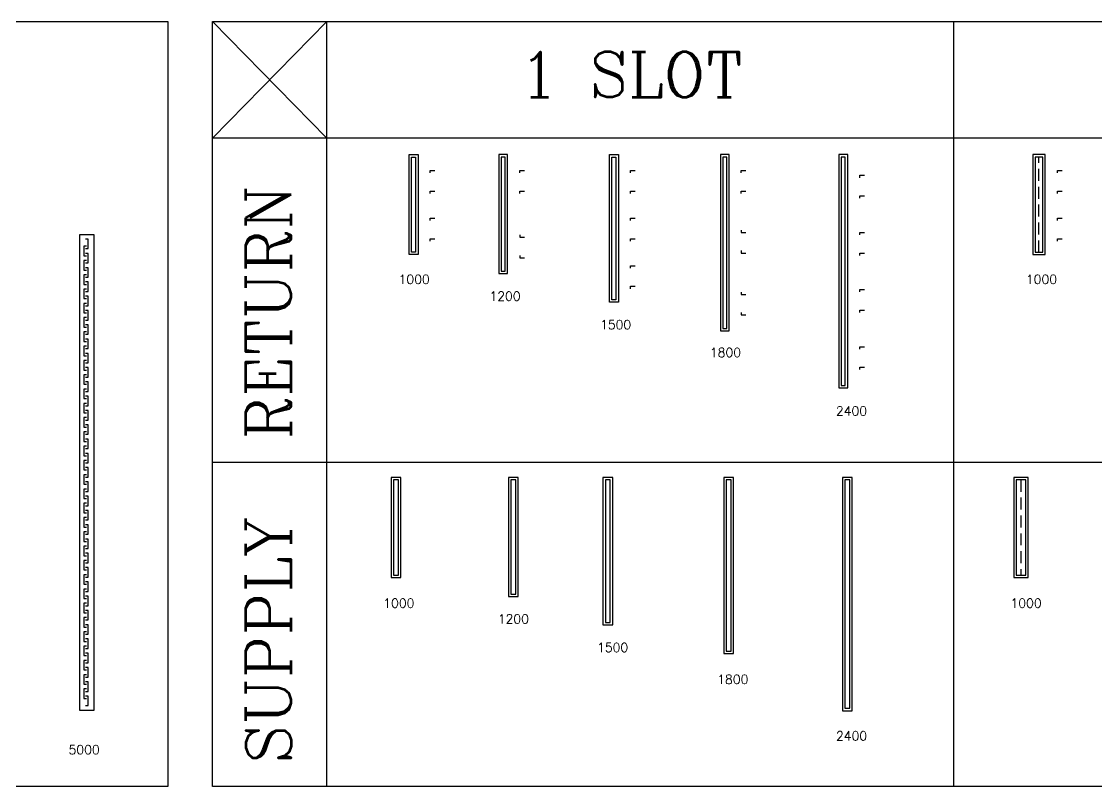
# Model space of a CAD drawing. Extents: x 462150 to 608263, y 35809 to 85242.
# Drawn here: x 503248 to 514534, y 76705 to 84740 of the extents above; entities that cross this region are included whole.
import ezdxf

# ---------------------------------------------------------------- set-up
doc = ezdxf.new("R2010")
doc.units = 0
doc.header["$LTSCALE"] = 500
doc.header["$MEASUREMENT"] = 0
doc.linetypes.add('HIDDEN', pattern=[0.375, 0.25, -0.125])
for name, color, linetype in [('AC-GRILL', 2, 'Continuous'), ('AC-LOUVER', 2, 'Continuous'), ('AC-R.C.D', 61, 'Continuous'), ('AC-S.C.D.', 150, 'Continuous'), ('PL-W-TEXT', 7, 'Continuous')]:
    doc.layers.add(name, color=color, linetype=linetype)
doc.styles.add('FF-LOOP', font='romanc.shx', dxfattribs={"height": 2})

# ---------------------------------------------------------------- blocks, each defined once
blk = doc.blocks.new('RSLD1SLOT 1000')
at = {"layer": 'AC-R.C.D', "color": 61}
for points in [[(25, -525), (-67, -525), (-67, 525), (25, 525)], [(0, -500), (-42, -500), (-42, 500), (0, 500)]]:
    blk.add_lwpolyline(points, close=True, dxfattribs=at)
at = {"layer": 'AC-R.C.D', "color": 2, "linetype": 'Continuous'}
for points in [[(32, 358, 0, 32, 0), (96, 358, 0, 0, 0), (124, 358, 0, 0, 0), (124, 381, 0, 0, 0), (152, 333, 0, 0, 0)], [(32, 142, 0, 32, 0), (96, 142, 0, 0, 0), (124, 142, 0, 0, 0), (124, 166, 0, 0, 0), (152, 117, 0, 0, 0)], [(32, -142, 0, 32, 0), (96, -142, 0, 0, 0), (124, -142, 0, 0, 0), (124, -118, 0, 0, 0), (152, -167, 0, 0, 0)], [(32, -358, 0, 32, 0), (96, -358, 0, 0, 0), (124, -358, 0, 0, 0), (124, -334, 0, 0, 0), (152, -383, 0, 0, 0)]]:
    blk.add_lwpolyline(points, format="xyseb", dxfattribs=at)
for points in [[(152, 333), (152, 358), (201, 358)], [(152, 117), (152, 142), (201, 142)], [(152, -167), (152, -142), (201, -142)], [(152, -383), (152, -358), (201, -358)]]:
    blk.add_lwpolyline(points, dxfattribs=at)
blk = doc.blocks.new('RSLD1SLOT 1200')
at = {"layer": 'AC-R.C.D', "color": 61}
for points in [[(25, -625), (25, 625), (-67, 625), (-67, -625)], [(0, -600), (0, 600), (-42, 600), (-42, -600)]]:
    blk.add_lwpolyline(points, close=True, dxfattribs=at)
at = {"layer": 'AC-R.C.D', "color": 2, "linetype": 'Continuous'}
for points in [[(32, 458, 0, 32, 0), (96, 458, 0, 0, 0), (124, 458, 0, 0, 0), (124, 481, 0, 0, 0), (152, 433, 0, 0, 0)], [(32, 242, 0, 32, 0), (96, 242, 0, 0, 0), (124, 242, 0, 0, 0), (124, 266, 0, 0, 0), (152, 217, 0, 0, 0)], [(32, -242, 0, 32, 0), (96, -242, 0, 0, 0), (124, -242, 0, 0, 0), (124, -266, 0, 0, 0), (152, -217, 0, 0, 0)], [(32, -458, 0, 32, 0), (96, -458, 0, 0, 0), (124, -458, 0, 0, 0), (124, -481, 0, 0, 0), (152, -433, 0, 0, 0)]]:
    blk.add_lwpolyline(points, format="xyseb", dxfattribs=at)
for points in [[(152, 433), (152, 458), (201, 458)], [(152, 217), (152, 242), (201, 242)], [(152, -217), (152, -242), (201, -242)], [(152, -433), (152, -458), (201, -458)]]:
    blk.add_lwpolyline(points, dxfattribs=at)
blk = doc.blocks.new('RSLD1SLOT 1500')
at = {"layer": 'AC-R.C.D', "color": 61}
for points in [[(25, 775), (25, -775), (-67, -775), (-67, 775)], [(0, 750), (0, -750), (-42, -750), (-42, 750)]]:
    blk.add_lwpolyline(points, close=True, dxfattribs=at)
at = {"layer": 'AC-R.C.D', "color": 2, "linetype": 'Continuous'}
for points in [[(32, 608, 0, 32, 0), (96, 608, 0, 0, 0), (124, 608, 0, 0, 0), (124, 631, 0, 0, 0), (152, 583, 0, 0, 0)], [(32, 392, 0, 32, 0), (96, 392, 0, 0, 0), (124, 392, 0, 0, 0), (124, 416, 0, 0, 0), (152, 367, 0, 0, 0)], [(32, 108, 0, 32, 0), (96, 108, 0, 0, 0), (124, 108, 0, 0, 0), (124, 131, 0, 0, 0), (152, 83, 0, 0, 0)], [(32, -108, 0, 32, 0), (96, -108, 0, 0, 0), (124, -108, 0, 0, 0), (124, -84, 0, 0, 0), (152, -133, 0, 0, 0)], [(32, -392, 0, 32, 0), (96, -392, 0, 0, 0), (124, -392, 0, 0, 0), (124, -369, 0, 0, 0), (152, -417, 0, 0, 0)], [(32, -608, 0, 32, 0), (96, -608, 0, 0, 0), (124, -608, 0, 0, 0), (124, -585, 0, 0, 0), (152, -633, 0, 0, 0)]]:
    blk.add_lwpolyline(points, format="xyseb", dxfattribs=at)
for points in [[(152, 583), (152, 608), (201, 608)], [(152, 367), (152, 392), (201, 392)], [(152, 83), (152, 108), (201, 108)], [(152, -133), (152, -108), (201, -108)], [(152, -417), (152, -392), (201, -392)], [(152, -633), (152, -608), (201, -608)]]:
    blk.add_lwpolyline(points, dxfattribs=at)
blk = doc.blocks.new('RSLD1SLOT 1800')
at = {"layer": 'AC-R.C.D', "color": 61}
for points in [[(25, -925), (25, 925), (-67, 925), (-67, -925)], [(0, -900), (0, 900), (-42, 900), (-42, -900)]]:
    blk.add_lwpolyline(points, close=True, dxfattribs=at)
at = {"layer": 'AC-R.C.D', "color": 2, "linetype": 'Continuous'}
for points in [[(32, 758, 0, 32, 0), (96, 758, 0, 0, 0), (124, 758, 0, 0, 0), (124, 781, 0, 0, 0), (152, 733, 0, 0, 0)], [(32, 542, 0, 32, 0), (96, 542, 0, 0, 0), (124, 542, 0, 0, 0), (124, 566, 0, 0, 0), (152, 517, 0, 0, 0)], [(32, 108, 0, 32, 0), (96, 108, 0, 0, 0), (124, 108, 0, 0, 0), (124, 84, 0, 0, 0), (152, 132, 0, 0, 0)], [(32, -108, 0, 32, 0), (96, -108, 0, 0, 0), (124, -108, 0, 0, 0), (124, -132, 0, 0, 0), (152, -83, 0, 0, 0)], [(32, -542, 0, 32, 0), (96, -542, 0, 0, 0), (124, -542, 0, 0, 0), (124, -566, 0, 0, 0), (152, -518, 0, 0, 0)], [(32, -758, 0, 32, 0), (96, -758, 0, 0, 0), (124, -758, 0, 0, 0), (124, -782, 0, 0, 0), (152, -733, 0, 0, 0)]]:
    blk.add_lwpolyline(points, format="xyseb", dxfattribs=at)
for points in [[(152, 733), (152, 758), (201, 758)], [(152, 517), (152, 542), (201, 542)], [(152, 132), (152, 108), (201, 108)], [(152, -83), (152, -108), (201, -108)], [(152, -518), (152, -543), (201, -543)], [(152, -733), (152, -758), (201, -758)]]:
    blk.add_lwpolyline(points, dxfattribs=at)
blk = doc.blocks.new('RSLD1SLOT 2400')
at = {"layer": 'AC-R.C.D', "color": 61}
for points in [[(25, -1225), (25, 1225), (-67, 1225), (-67, -1225)], [(0, -1200), (0, 1200), (-42, 1200), (-42, -1200)]]:
    blk.add_lwpolyline(points, close=True, dxfattribs=at)
at = {"layer": 'AC-R.C.D', "color": 2, "linetype": 'Continuous'}
for points in [[(32, 1008, 0, 32, 0), (96, 1008, 0, 0, 0), (124, 1008, 0, 0, 0), (124, 1032, 0, 0, 0), (152, 983, 0, 0, 0)], [(32, 792, 0, 32, 0), (96, 792, 0, 0, 0), (124, 792, 0, 0, 0), (124, 816, 0, 0, 0), (152, 767, 0, 0, 0)], [(32, 408, 0, 32, 0), (96, 408, 0, 0, 0), (124, 408, 0, 0, 0), (124, 432, 0, 0, 0), (152, 383, 0, 0, 0)], [(32, 192, 0, 32, 0), (96, 192, 0, 0, 0), (124, 192, 0, 0, 0), (124, 216, 0, 0, 0), (152, 167, 0, 0, 0)], [(32, -192, 0, 32, 0), (96, -192, 0, 0, 0), (124, -192, 0, 0, 0), (124, -168, 0, 0, 0), (152, -217, 0, 0, 0)], [(32, -408, 0, 32, 0), (96, -408, 0, 0, 0), (124, -408, 0, 0, 0), (124, -384, 0, 0, 0), (152, -433, 0, 0, 0)], [(32, -792, 0, 32, 0), (96, -792, 0, 0, 0), (124, -792, 0, 0, 0), (124, -768, 0, 0, 0), (152, -817, 0, 0, 0)], [(32, -1008, 0, 32, 0), (96, -1008, 0, 0, 0), (124, -1008, 0, 0, 0), (124, -984, 0, 0, 0), (152, -1033, 0, 0, 0)]]:
    blk.add_lwpolyline(points, format="xyseb", dxfattribs=at)
for points in [[(152, 983), (152, 1008), (201, 1008)], [(152, 767), (152, 792), (201, 792)], [(152, 383), (152, 408), (201, 408)], [(152, 167), (152, 192), (201, 192)], [(152, -217), (152, -192), (201, -192)], [(152, -433), (152, -408), (201, -408)], [(152, -817), (152, -792), (201, -792)], [(152, -1033), (152, -1008), (201, -1008)]]:
    blk.add_lwpolyline(points, dxfattribs=at)
blk = doc.blocks.new('SSLD1SLOT 1000')
at = {"layer": 'AC-S.C.D.'}
for points in [[(25, 525), (-77, 525), (-77, -525), (25, -525)], [(0, 500), (-52, 500), (-52, -500), (0, -500)]]:
    blk.add_lwpolyline(points, close=True, dxfattribs=at)
at = {"layer": 'AC-S.C.D.', "color": 2}
for points in [[(244, 347, 0, 40, 0), (164, 347, 0, 0, 0), (50, 347, 0, 0, 0)], [(244, 131, 0, 40, 0), (164, 131, 0, 0, 0), (50, 131, 0, 0, 0)], [(244, -153, 0, 40, 0), (164, -153, 0, 0, 0), (50, -153, 0, 0, 0)], [(244, -369, 0, 40, 0), (164, -369, 0, 0, 0), (50, -369, 0, 0, 0)]]:
    blk.add_lwpolyline(points, format="xyseb", dxfattribs=at)
blk = doc.blocks.new('SSLD1SLOT 1200')
at = {"layer": 'AC-S.C.D.'}
for points in [[(25, 625), (-77, 625), (-77, -625), (25, -625)], [(0, 600), (-52, 600), (-52, -600), (0, -600)]]:
    blk.add_lwpolyline(points, close=True, dxfattribs=at)
at = {"layer": 'AC-S.C.D.', "color": 2}
for points in [[(225, 458, 0, 40, 0), (145, 458, 0, 0, 0), (31, 458, 0, 0, 0)], [(225, 242, 0, 40, 0), (145, 242, 0, 0, 0), (31, 242, 0, 0, 0)], [(225, -242, 0, 40, 0), (145, -242, 0, 0, 0), (31, -242, 0, 0, 0)], [(225, -458, 0, 40, 0), (145, -458, 0, 0, 0), (31, -458, 0, 0, 0)]]:
    blk.add_lwpolyline(points, format="xyseb", dxfattribs=at)
blk = doc.blocks.new('SSLD1SLOT 1500')
at = {"layer": 'AC-S.C.D.'}
for points in [[(25, 775), (-77, 775), (-77, -775), (25, -775)], [(0, 750), (-52, 750), (-52, -750), (0, -750)]]:
    blk.add_lwpolyline(points, close=True, dxfattribs=at)
at = {"layer": 'AC-S.C.D.', "color": 2}
for points in [[(244, 608, 0, 40, 0), (164, 608, 0, 0, 0), (50, 608, 0, 0, 0)], [(244, 392, 0, 40, 0), (164, 392, 0, 0, 0), (50, 392, 0, 0, 0)], [(244, 108, 0, 40, 0), (164, 108, 0, 0, 0), (50, 107, 0, 0, 0)], [(244, -108, 0, 40, 0), (164, -108, 0, 0, 0), (50, -108, 0, 0, 0)], [(244, -393, 0, 40, 0), (164, -393, 0, 0, 0), (50, -393, 0, 0, 0)], [(244, -608, 0, 40, 0), (164, -608, 0, 0, 0), (50, -608, 0, 0, 0)]]:
    blk.add_lwpolyline(points, format="xyseb", dxfattribs=at)
blk = doc.blocks.new('SSLD1SLOT 1800')
at = {"layer": 'AC-S.C.D.'}
for points in [[(25, 925), (-77, 925), (-77, -925), (25, -925)], [(0, 900), (-52, 900), (-52, -900), (0, -900)]]:
    blk.add_lwpolyline(points, close=True, dxfattribs=at)
at = {"layer": 'AC-S.C.D.', "color": 2}
for points in [[(244, 758, 0, 40, 0), (164, 758, 0, 0, 0), (50, 758, 0, 0, 0)], [(244, 542, 0, 40, 0), (164, 542, 0, 0, 0), (50, 542, 0, 0, 0)], [(244, 108, 0, 40, 0), (164, 108, 0, 0, 0), (50, 108, 0, 0, 0)], [(244, -108, 0, 40, 0), (164, -108, 0, 0, 0), (50, -108, 0, 0, 0)], [(244, -542, 0, 40, 0), (164, -542, 0, 0, 0), (50, -543, 0, 0, 0)], [(244, -758, 0, 40, 0), (164, -758, 0, 0, 0), (50, -758, 0, 0, 0)]]:
    blk.add_lwpolyline(points, format="xyseb", dxfattribs=at)
blk = doc.blocks.new('SSLD1SLOT 2400')
at = {"layer": 'AC-S.C.D.'}
for points in [[(-77, -1225), (25, -1225), (25, 1225), (-77, 1225)], [(-52, -1200), (0, -1200), (0, 1200), (-52, 1200)]]:
    blk.add_lwpolyline(points, close=True, dxfattribs=at)
at = {"layer": 'AC-S.C.D.', "color": 2}
for points in [[(244, 1008, 0, 40, 0), (164, 1008, 0, 0, 0), (50, 1008, 0, 0, 0)], [(244, 792, 0, 40, 0), (164, 792, 0, 0, 0), (50, 792, 0, 0, 0)], [(244, 408, 0, 40, 0), (164, 408, 0, 0, 0), (50, 408, 0, 0, 0)], [(244, 192, 0, 40, 0), (164, 192, 0, 0, 0), (50, 192, 0, 0, 0)], [(244, -192, 0, 40, 0), (164, -192, 0, 0, 0), (50, -192, 0, 0, 0)], [(244, -408, 0, 40, 0), (164, -408, 0, 0, 0), (50, -408, 0, 0, 0)], [(244, -792, 0, 40, 0), (164, -792, 0, 0, 0), (50, -792, 0, 0, 0)], [(244, -1008, 0, 40, 0), (164, -1008, 0, 0, 0), (50, -1008, 0, 0, 0)]]:
    blk.add_lwpolyline(points, format="xyseb", dxfattribs=at)
blk = doc.blocks.new('SSLD2SLOT 1000')
at = {"layer": 'AC-S.C.D.', "color": 2, "linetype": 'HIDDEN'}
blk.add_line((-52, 500), (-52, -500), dxfattribs=at)
at = {"layer": 'AC-S.C.D.'}
for points in [[(25, 525), (-125, 525), (-125, -525), (25, -525)], [(0, 500), (-100, 500), (-100, -500), (0, -500)]]:
    blk.add_lwpolyline(points, close=True, dxfattribs=at)
at = {"layer": 'AC-S.C.D.', "color": 2}
for points in [[(244, 347, 0, 40, 0), (164, 347, 0, 0, 0), (50, 347, 0, 0, 0)], [(244, 131, 0, 40, 0), (164, 131, 0, 0, 0), (50, 131, 0, 0, 0)], [(244, -153, 0, 40, 0), (164, -153, 0, 0, 0), (50, -153, 0, 0, 0)], [(244, -369, 0, 40, 0), (164, -369, 0, 0, 0), (50, -369, 0, 0, 0)]]:
    blk.add_lwpolyline(points, format="xyseb", dxfattribs=at)
blk = doc.blocks.new('RSLD2SLOT 1000')
at = {"layer": 'AC-R.C.D', "color": 2, "linetype": 'HIDDEN'}
blk.add_line((-42, -500), (-42, 500), dxfattribs=at)
at = {"layer": 'AC-R.C.D', "color": 61}
for points in [[(25, -525), (25, 525), (-105, 525), (-105, -525)], [(0, -500), (0, 500), (-80, 500), (-80, -500)]]:
    blk.add_lwpolyline(points, close=True, dxfattribs=at)
at = {"layer": 'AC-R.C.D', "color": 2, "linetype": 'Continuous'}
for points in [[(32, 358, 0, 32, 0), (96, 358, 0, 0, 0), (124, 358, 0, 0, 0), (124, 381, 0, 0, 0), (152, 333, 0, 0, 0)], [(32, 142, 0, 32, 0), (96, 142, 0, 0, 0), (124, 142, 0, 0, 0), (124, 166, 0, 0, 0), (152, 117, 0, 0, 0)], [(32, -142, 0, 32, 0), (96, -142, 0, 0, 0), (124, -142, 0, 0, 0), (124, -118, 0, 0, 0), (152, -167, 0, 0, 0)], [(32, -358, 0, 32, 0), (96, -358, 0, 0, 0), (124, -358, 0, 0, 0), (124, -334, 0, 0, 0), (152, -383, 0, 0, 0)]]:
    blk.add_lwpolyline(points, format="xyseb", dxfattribs=at)
for points in [[(152, 333), (152, 358), (201, 358)], [(152, 117), (152, 142), (201, 142)], [(152, -167), (152, -142), (201, -142)], [(152, -383), (152, -358), (201, -358)]]:
    blk.add_lwpolyline(points, dxfattribs=at)
blk = doc.blocks.new('SL-5000')
at = {"layer": 'AC-GRILL'}
for points in [[(-241, 2250, 0, 45, 0), (-141, 2250, 0, 0, 0), (-37, 2250, 0, 0, 0)], [(-241, 1850, 0, 45, 0), (-141, 1850, 0, 0, 0), (-37, 1850, 0, 0, 0)], [(-241, 1450, 0, 45, 0), (-141, 1450, 0, 0, 0), (-37, 1450, 0, 0, 0)], [(-241, 1050, 0, 45, 0), (-141, 1050, 0, 0, 0), (-37, 1050, 0, 0, 0)], [(-241, 650, 0, 45, 0), (-141, 650, 0, 0, 0), (-37, 650, 0, 0, 0)], [(-241, 250, 0, 45, 0), (-141, 250, 0, 0, 0), (-37, 250, 0, 0, 0)], [(-241, -150, 0, 45, 0), (-141, -150, 0, 0, 0), (-37, -150, 0, 0, 0)], [(-241, -550, 0, 45, 0), (-141, -550, 0, 0, 0), (-37, -550, 0, 0, 0)], [(-241, -950, 0, 45, 0), (-141, -950, 0, 0, 0), (-37, -950, 0, 0, 0)], [(-241, -1350, 0, 45, 0), (-141, -1350, 0, 0, 0), (-37, -1350, 0, 0, 0)], [(-241, -1750, 0, 45, 0), (-141, -1750, 0, 0, 0), (-37, -1750, 0, 0, 0)], [(-241, -2150, 0, 45, 0), (-141, -2150, 0, 0, 0), (-37, -2150, 0, 0, 0)]]:
    blk.add_lwpolyline(points, format="xyseb", dxfattribs=at)
at = {"layer": 'AC-LOUVER'}
blk.add_lwpolyline([(150, 2500), (150, -2500), (0, -2500), (0, 2500)], close=True, dxfattribs=at)
for points in [[(71, 2375), (44, 2375), (44, 2275), (71, 2275)], [(60, 2350), (90, 2350), (90, 2450), (60, 2450)], [(60, 2200), (90, 2200), (90, 2300), (60, 2300)], [(71, 2225), (44, 2225), (44, 2125), (71, 2125)], [(60, 2050), (90, 2050), (90, 2150), (60, 2150)], [(71, 2075), (44, 2075), (44, 1975), (71, 1975)], [(71, 2075), (44, 2075), (44, 1975), (71, 1975)], [(71, 1925), (44, 1925), (44, 1825), (71, 1825)], [(60, 1900), (90, 1900), (90, 2000), (60, 2000)], [(60, 1750), (90, 1750), (90, 1850), (60, 1850)], [(71, 1775), (44, 1775), (44, 1675), (71, 1675)], [(71, 1775), (44, 1775), (44, 1675), (71, 1675)], [(60, 1600), (90, 1600), (90, 1700), (60, 1700)], [(71, 1625), (44, 1625), (44, 1525), (71, 1525)], [(71, 1475), (44, 1475), (44, 1375), (71, 1375)], [(60, 1450), (90, 1450), (90, 1550), (60, 1550)], [(60, 1300), (90, 1300), (90, 1400), (60, 1400)], [(71, 1325), (44, 1325), (44, 1225), (71, 1225)], [(71, 1325), (44, 1325), (44, 1225), (71, 1225)], [(60, 1150), (90, 1150), (90, 1250), (60, 1250)], [(71, 1175), (44, 1175), (44, 1075), (71, 1075)], [(71, 1025), (44, 1025), (44, 925), (71, 925)], [(60, 1000), (90, 1000), (90, 1100), (60, 1100)], [(60, 850), (90, 850), (90, 950), (60, 950)], [(71, 875), (44, 875), (44, 775), (71, 775)], [(71, 875), (44, 875), (44, 775), (71, 775)], [(60, 700), (90, 700), (90, 800), (60, 800)], [(71, 725), (44, 725), (44, 625), (71, 625)], [(71, 575), (44, 575), (44, 475), (71, 475)], [(60, 550), (90, 550), (90, 650), (60, 650)], [(60, 400), (90, 400), (90, 500), (60, 500)], [(71, 425), (44, 425), (44, 325), (71, 325)], [(71, 425), (44, 425), (44, 325), (71, 325)], [(60, 250), (90, 250), (90, 350), (60, 350)], [(71, 275), (44, 275), (44, 175), (71, 175)], [(71, 125), (44, 125), (44, 25), (71, 25)], [(60, 100), (90, 100), (90, 200), (60, 200)], [(60, -50), (90, -50), (90, 50), (60, 50)], [(71, -25), (44, -25), (44, -125), (71, -125)], [(60, -200), (90, -200), (90, -100), (60, -100)], [(71, -175), (44, -175), (44, -275), (71, -275)], [(71, -175), (44, -175), (44, -275), (71, -275)], [(71, -325), (44, -325), (44, -425), (71, -425)], [(60, -350), (90, -350), (90, -250), (60, -250)], [(60, -500), (90, -500), (90, -400), (60, -400)], [(71, -475), (44, -475), (44, -575), (71, -575)], [(71, -475), (44, -475), (44, -575), (71, -575)], [(60, -650), (90, -650), (90, -550), (60, -550)], [(71, -625), (44, -625), (44, -725), (71, -725)], [(71, -775), (44, -775), (44, -875), (71, -875)], [(60, -800), (90, -800), (90, -700), (60, -700)], [(60, -950), (90, -950), (90, -850), (60, -850)], [(71, -925), (44, -925), (44, -1025), (71, -1025)], [(60, -1100), (90, -1100), (90, -1000), (60, -1000)], [(71, -1075), (44, -1075), (44, -1175), (71, -1175)], [(71, -1075), (44, -1075), (44, -1175), (71, -1175)], [(71, -1225), (44, -1225), (44, -1325), (71, -1325)], [(60, -1250), (90, -1250), (90, -1150), (60, -1150)], [(60, -1400), (90, -1400), (90, -1300), (60, -1300)], [(71, -1375), (44, -1375), (44, -1475), (71, -1475)], [(60, -1550), (90, -1550), (90, -1450), (60, -1450)], [(71, -1525), (44, -1525), (44, -1625), (71, -1625)], [(71, -1525), (44, -1525), (44, -1625), (71, -1625)], [(71, -1675), (44, -1675), (44, -1775), (71, -1775)], [(60, -1700), (90, -1700), (90, -1600), (60, -1600)], [(60, -1850), (90, -1850), (90, -1750), (60, -1750)], [(71, -1825), (44, -1825), (44, -1925), (71, -1925)], [(60, -2000), (90, -2000), (90, -1900), (60, -1900)], [(71, -1975), (44, -1975), (44, -2075), (71, -2075)], [(71, -2125), (44, -2125), (44, -2225), (71, -2225)], [(71, -2125), (44, -2125), (44, -2225), (71, -2225)], [(60, -2150), (90, -2150), (90, -2050), (60, -2050)], [(60, -2300), (90, -2300), (90, -2200), (60, -2200)], [(71, -2275), (44, -2275), (44, -2375), (71, -2375)], [(60, -2450), (90, -2450), (90, -2350), (60, -2350)]]:
    blk.add_lwpolyline(points, dxfattribs=at)

msp = doc.modelspace()

# ---------------------------------------------------------------- linework, layer by layer
for p, q in [((506452.4, 84740.3), (505252.4, 83513.2)), ((506452.4, 83513.2), (505252.4, 84740.3)), ((506452.4, 76705.4), (506452.4, 84740.3)), ((513037.4, 76705.4), (513037.4, 84740.3)), ((532792.6, 83513.2), (505252.4, 83513.2)), ((532792.6, 80109.3), (505252.4, 80109.3))]:
    msp.add_line(p, q)
for points in [[(494080.3, 84740.3), (504783, 84740.3), (504783, 76705.4), (494080.3, 76705.4)], [(505252.4, 84740.3), (532792.6, 84740.3), (532792.6, 76705.4), (505252.4, 76705.4)]]:
    msp.add_lwpolyline(points, close=True)

# ---------------------------------------------------------------- block references
for name, p in [('RSLD1SLOT 1000', (507386.3, 82816.8, 0)), ('RSLD1SLOT 1200', (508326.4, 82716.8, 0)), ('RSLD1SLOT 1500', (509489.7, 82566.8, 0)), ('RSLD1SLOT 1800', (510652.8, 82416.8, 0)), ('RSLD1SLOT 2400', (511897.1, 82116.8, 0)), ('RSLD2SLOT 1000', (513971.4, 82816.8, 0)), ('SSLD1SLOT 1000', (507207.1, 79426.8, 0)), ('SSLD1SLOT 1200', (508439.1, 79326.8, 0)), ('SSLD1SLOT 1500', (509429.8, 79176.8, 0)), ('SSLD1SLOT 1800', (510699.8, 79026.8, 0)), ('SSLD1SLOT 2400', (511944.5, 78726.8, 0)), ('SSLD2SLOT 1000', (513792.1, 79426.8, 0))]:
    msp.add_blockref(name, p)
at = {"layer": 'AC-LOUVER'}
msp.add_blockref('SL-5000', (503859.4, 80004.7), dxfattribs=at)

# ---------------------------------------------------------------- texts
at = {"layer": 'PL-W-TEXT', "style": 'FF-LOOP'}
for s, height, p in [('1 SLOT', 476.28, (508474, 83944.9, 0)), ('1000', 95.26, (507207.9, 81984.6)), ('1000', 95.26, (513793, 81984.6)), ('1200', 95.26, (508161.4, 81807.9)), ('1500', 95.26, (509322.5, 81508.2)), ('1800', 95.26, (510475.9, 81216.3)), ('2400', 95.26, (511798.4, 80601.6)), ('1000', 95.26, (507046.7, 78583.5)), ('1000', 95.26, (513631.7, 78583.5)), ('1200', 95.26, (508249, 78417.6)), ('1500', 95.26, (509291.1, 78118)), ('1800', 95.26, (510552.6, 77782.8)), ('2400', 95.26, (511799.5, 77189.7)), ('5000', 95.26, (503742.5, 77043.8))]:
    msp.add_text(s, height=height, dxfattribs=at).set_placement(p)
for s, p in [('RETURN', (506080.5, 80350.7, 0)), ('SUPPLY', (506080.5, 76946.8, 0))]:
    msp.add_text(s, height=476.28, rotation=90, dxfattribs=at).set_placement(p)

doc.saveas('drawing.dxf')
